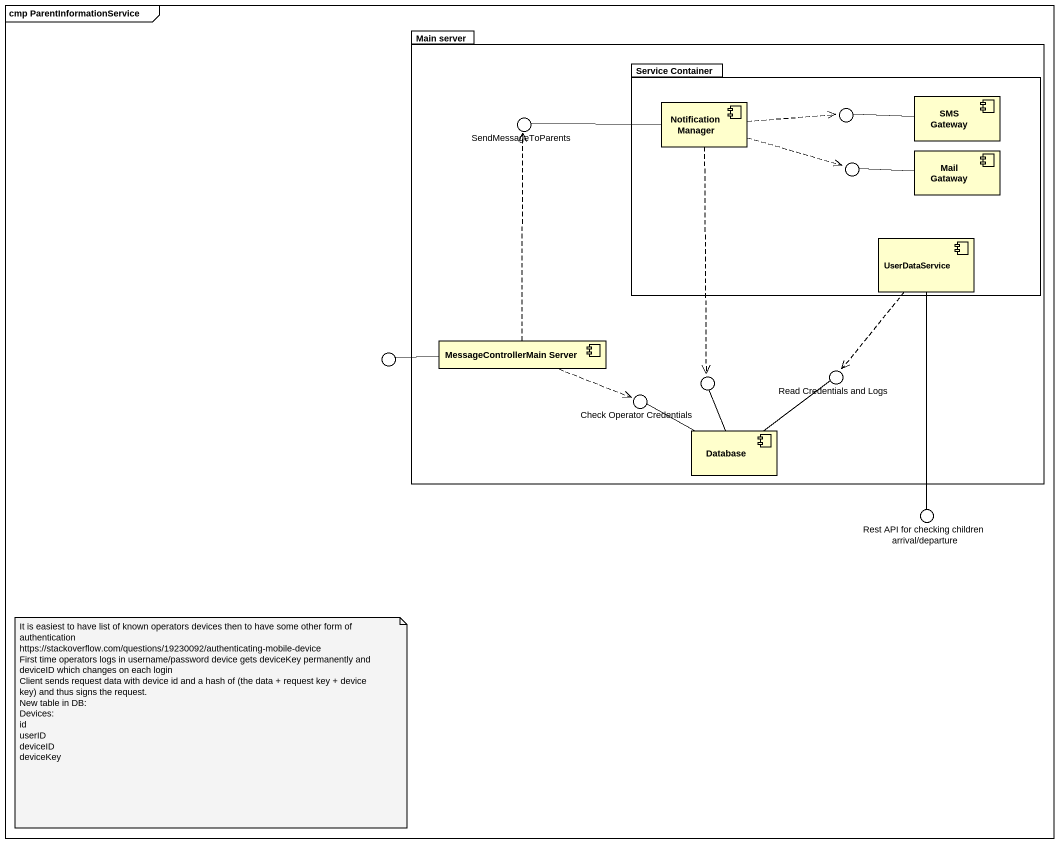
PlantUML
@startuml
mainframe cmp ParentInformationService
package "Main server" as Main_server {
  package "Service Container" as Service_Container {
    component NotificationManager
    component "SMS Gateway" as SMS_Gateway
    component "Mail Gataway" as Mail_Gataway
    component UserDataService
  }
  component "MessageControllerMain Server" as MessageControllerMain_Server
  component "Database" as Database_
}
() " " as lollipop1
() SendMessageToParents
() " " as lollipop2
() " " as lollipop3
() " " as lollipop4
() "Read Credentials and Logs" as Read_Credentials_and_Logs
() "Check Operator Credentials" as Check_Operator_Credentials
() "Rest API for checking children arrival/departure" as Rest_API_for_checking
Service_Container -up- lollipop1
Main_server -up- SendMessageToParents
Service_Container -up- lollipop2
Main_server -- lollipop4
Main_server -- Read_Credentials_and_Logs
Main_server -- Check_Operator_Credentials
NotificationManager .right.> lollipop1
NotificationManager -left- SendMessageToParents
NotificationManager .right.> lollipop2
NotificationManager ..> lollipop4
SMS_Gateway -left- lollipop1
Mail_Gataway -left- lollipop2
UserDataService ..> Read_Credentials_and_Logs
UserDataService -- Rest_API_for_checking
MessageControllerMain_Server .up.> SendMessageToParents
MessageControllerMain_Server -left- lollipop3
MessageControllerMain_Server .right.> Check_Operator_Credentials
Database_ -up- lollipop4
Database_ -up- Read_Credentials_and_Logs
Database_ -left- Check_Operator_Credentials
note as N1
  It is easiest to have list of known operators devices then to have some other form of authentication
  https://stackoverflow.com/questions/19230092/authenticating-mobile-device
  First time operators logs in username/password device gets deviceKey permanently and deviceID which changes on each login
  Client sends request data with device id and a hash of (the data + request key + device key) and thus signs the request.
  New table in DB:
  Devices:
  id
  userID
  deviceID
  deviceKey
end note
@enduml
